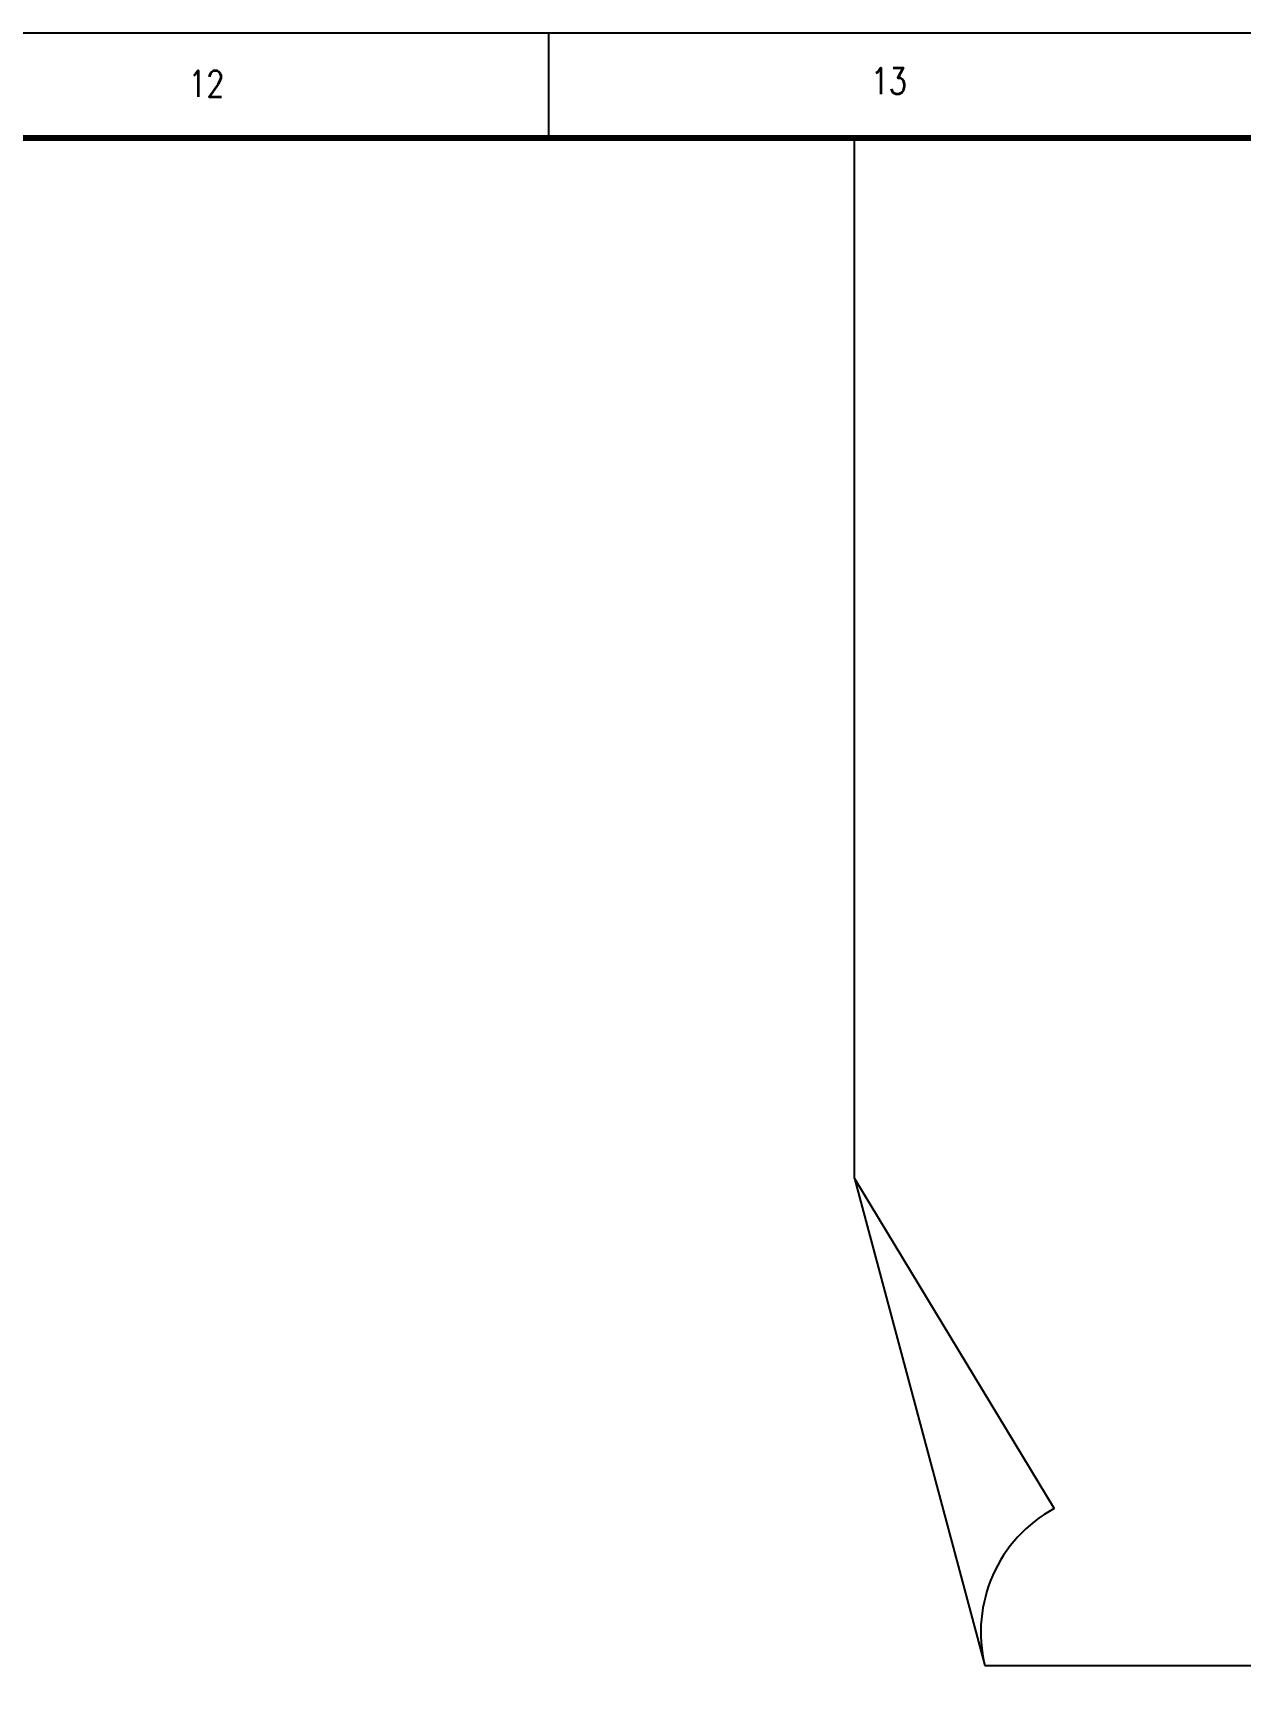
# Model space of a CAD drawing. Extents: x 878294 to 2409453, y -112941 to -40192.
# Drawn here: x 957472 to 969010, y -56077 to -40192 of the extents above; entities that cross this region are included whole.
import ezdxf

# ---------------------------------------------------------------- set-up
doc = ezdxf.new("R2010")
doc.units = 0
doc.header["$LTSCALE"] = 2000
doc.header["$MEASUREMENT"] = 0
doc.layers.get('0').update_dxf_attribs({"linetype": 'CONTINUOUS'})
doc.layers.add('DIM', color=2, linetype='CONTINUOUS')
doc.layers.add('THIN', color=1, linetype='CONTINUOUS')
doc.styles.add('STANDA', font='romans.shx', dxfattribs={"width": 0.7, "bigfont": 'hztxt.shx'})

# ---------------------------------------------------------------- blocks, each defined once
blk = doc.blocks.new('A$C649A5E08')
at = {"layer": 'THIN'}
for p, q in [((105125, 59400), (0, 59400)), ((84100, 59400), (84100, 58400)), ((104125, 58400), (2500, 58400))]:
    blk.add_line(p, q, dxfattribs=at)
at = {"layer": 'THIN', "const_width": 60}
blk.add_lwpolyline([(104125, 58400), (104125, 1000), (2500, 1000), (2500, 58400), (104125, 58400)], dxfattribs=at)
at = {"layer": 'THIN', "style": 'STANDA', "width": 0.8}
for s, p in [('12', (80661, 58794)), ('13', (87182, 58819))]:
    blk.add_text(s, height=250, dxfattribs=at).set_placement(p)

msp = doc.modelspace()

# ---------------------------------------------------------------- linework, layer by layer
at = {"layer": 'DIM'}
for p, q in [((965319.21, -51127.31), (965319.21, -41192.05)), ((965319.21, -51127.31), (967228, -54279.22)), ((965319.21, -51127.31), (966564.69, -55780.45)), ((966564.69, -55780.45), (982843.09, -55780.45))]:
    msp.add_line(p, q, dxfattribs=at)
msp.add_arc((967873.48, -55461.57), 1347.08, 118.631217, 193.692652, dxfattribs=at)

# ---------------------------------------------------------------- block references
msp.add_blockref('A$C649A5E08', (878294.31, -99592.05))

doc.saveas('drawing.dxf')
